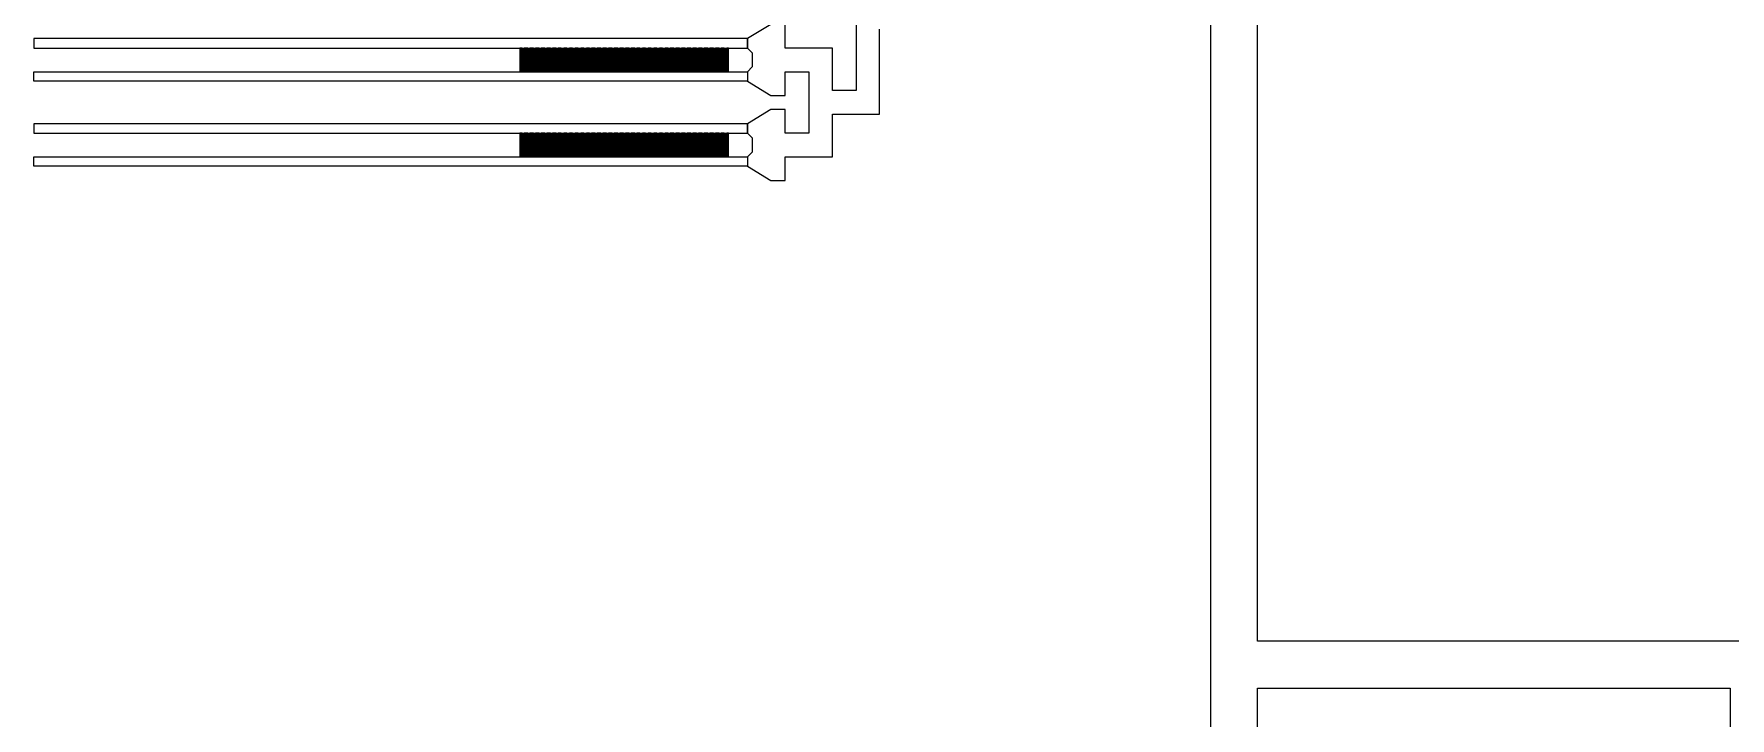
# Model space of a CAD drawing. Extents: x 1000 to 49000, y 2919 to 77300.
# Drawn here: x 31910 to 35500, y 68387 to 69835 of the extents above; entities that cross this region are included whole.
import ezdxf

# ---------------------------------------------------------------- set-up
doc = ezdxf.new("R2010")
doc.units = 13
doc.layers.add('Inner', color=4, linetype='Continuous', lineweight=0, true_color=0x00ffff)

msp = doc.modelspace()

# ---------------------------------------------------------------- linework, layer by layer
at = {"layer": 'Inner'}
for points in [[(36700, 71000), (36700, 68550), (34500, 68550), (34500, 71000), (33900, 71000), (33900, 70900), (34400, 70900), (34400, 66100), (33900, 66100), (33900, 66000), (34500, 66000), (34500, 68450), (35500, 68450), (35500, 59990)], [(33650, 70025), (33650, 69715), (33600, 69715), (33600, 69805), (33500, 69805), (33500, 69855)], [(33470, 69855), (33420, 69825), (33420, 69805), (33430, 69795), (33430, 69765), (33420, 69755), (33420, 69735), (33470, 69705), (33500, 69705), (33500, 69755), (33550, 69755), (33550, 69625), (33500, 69625), (33500, 69675), (33470, 69675), (33420, 69645), (33420, 69625), (33430, 69615), (33430, 69585), (33420, 69575), (33420, 69555), (33470, 69525), (33500, 69525), (33500, 69575), (33600, 69575), (33600, 69665), (33700, 69665), (33700, 69845)], [(33420, 69805), (33420, 69825), (31910, 69825), (31910, 69805), (33420, 69805)], [(32938.5, 69755), (32939, 69755), (32939, 69805), (32938.5, 69805), (32938.5, 69755)], [(32940, 69755), (32940.5, 69755), (32940.5, 69805), (32940, 69805), (32940, 69755)], [(32941.5, 69755), (32942, 69755), (32942, 69805), (32941.5, 69805), (32941.5, 69755)], [(32943, 69755), (32943.5, 69755), (32943.5, 69805), (32943, 69805), (32943, 69755)], [(32944.5, 69755), (32945, 69755), (32945, 69805), (32944.5, 69805), (32944.5, 69755)], [(32946, 69755), (32946.5, 69755), (32946.5, 69805), (32946, 69805), (32946, 69755)], [(32947.5, 69755), (32948, 69755), (32948, 69805), (32947.5, 69805), (32947.5, 69755)], [(32949, 69755), (32949.5, 69755), (32949.5, 69805), (32949, 69805), (32949, 69755)], [(32950.5, 69755), (32951, 69755), (32951, 69805), (32950.5, 69805), (32950.5, 69755)], [(32952, 69755), (32952.5, 69755), (32952.5, 69805), (32952, 69805), (32952, 69755)], [(32953.5, 69755), (32954, 69755), (32954, 69805), (32953.5, 69805), (32953.5, 69755)], [(32955, 69755), (32955.5, 69755), (32955.5, 69805), (32955, 69805), (32955, 69755)], [(32956.5, 69755), (32957, 69755), (32957, 69805), (32956.5, 69805), (32956.5, 69755)], [(32958, 69755), (32958.5, 69755), (32958.5, 69805), (32958, 69805), (32958, 69755)], [(32959.5, 69755), (32960, 69755), (32960, 69805), (32959.5, 69805), (32959.5, 69755)], [(32961, 69755), (32961.5, 69755), (32961.5, 69805), (32961, 69805), (32961, 69755)], [(32962.5, 69755), (32963, 69755), (32963, 69805), (32962.5, 69805), (32962.5, 69755)], [(32964, 69755), (32964.5, 69755), (32964.5, 69805), (32964, 69805), (32964, 69755)], [(32965.5, 69755), (32966, 69755), (32966, 69805), (32965.5, 69805), (32965.5, 69755)], [(32967, 69755), (32967.5, 69755), (32967.5, 69805), (32967, 69805), (32967, 69755)], [(32968.5, 69755), (32969, 69755), (32969, 69805), (32968.5, 69805), (32968.5, 69755)], [(32970, 69755), (32970.5, 69755), (32970.5, 69805), (32970, 69805), (32970, 69755)], [(32971.5, 69755), (32972, 69755), (32972, 69805), (32971.5, 69805), (32971.5, 69755)], [(32973, 69755), (32973.5, 69755), (32973.5, 69805), (32973, 69805), (32973, 69755)], [(32974.5, 69755), (32975, 69755), (32975, 69805), (32974.5, 69805), (32974.5, 69755)], [(32976, 69755), (32976.5, 69755), (32976.5, 69805), (32976, 69805), (32976, 69755)], [(32977.5, 69755), (32978, 69755), (32978, 69805), (32977.5, 69805), (32977.5, 69755)], [(32979, 69755), (32979.5, 69755), (32979.5, 69805), (32979, 69805), (32979, 69755)], [(32980.5, 69755), (32981, 69755), (32981, 69805), (32980.5, 69805), (32980.5, 69755)], [(32982, 69755), (32982.5, 69755), (32982.5, 69805), (32982, 69805), (32982, 69755)], [(32983.5, 69755), (32984, 69755), (32984, 69805), (32983.5, 69805), (32983.5, 69755)], [(32985, 69755), (32985.5, 69755), (32985.5, 69805), (32985, 69805), (32985, 69755)], [(32986.5, 69755), (32987, 69755), (32987, 69805), (32986.5, 69805), (32986.5, 69755)], [(32988, 69755), (32988.5, 69755), (32988.5, 69805), (32988, 69805), (32988, 69755)], [(32989.5, 69755), (32990, 69755), (32990, 69805), (32989.5, 69805), (32989.5, 69755)], [(32991, 69755), (32991.5, 69755), (32991.5, 69805), (32991, 69805), (32991, 69755)], [(32992.5, 69755), (32993, 69755), (32993, 69805), (32992.5, 69805), (32992.5, 69755)], [(32994, 69755), (32994.5, 69755), (32994.5, 69805), (32994, 69805), (32994, 69755)], [(32995.5, 69755), (32996, 69755), (32996, 69805), (32995.5, 69805), (32995.5, 69755)], [(32997, 69755), (32997.5, 69755), (32997.5, 69805), (32997, 69805), (32997, 69755)], [(32998.5, 69755), (32999, 69755), (32999, 69805), (32998.5, 69805), (32998.5, 69755)], [(33000, 69755), (33000.5, 69755), (33000.5, 69805), (33000, 69805), (33000, 69755)], [(33001.5, 69755), (33002, 69755), (33002, 69805), (33001.5, 69805), (33001.5, 69755)], [(33003, 69755), (33003.5, 69755), (33003.5, 69805), (33003, 69805), (33003, 69755)], [(33004.5, 69755), (33005, 69755), (33005, 69805), (33004.5, 69805), (33004.5, 69755)], [(33006, 69755), (33006.5, 69755), (33006.5, 69805), (33006, 69805), (33006, 69755)], [(33007.5, 69755), (33008, 69755), (33008, 69805), (33007.5, 69805), (33007.5, 69755)], [(33009, 69755), (33009.5, 69755), (33009.5, 69805), (33009, 69805), (33009, 69755)], [(33010.5, 69755), (33011, 69755), (33011, 69805), (33010.5, 69805), (33010.5, 69755)], [(33012, 69755), (33012.5, 69755), (33012.5, 69805), (33012, 69805), (33012, 69755)], [(33013.5, 69755), (33014, 69755), (33014, 69805), (33013.5, 69805), (33013.5, 69755)], [(33015, 69755), (33015.5, 69755), (33015.5, 69805), (33015, 69805), (33015, 69755)], [(33016.5, 69755), (33017, 69755), (33017, 69805), (33016.5, 69805), (33016.5, 69755)], [(33018, 69755), (33018.5, 69755), (33018.5, 69805), (33018, 69805), (33018, 69755)], [(33019.5, 69755), (33020, 69755), (33020, 69805), (33019.5, 69805), (33019.5, 69755)], [(33021, 69755), (33021.5, 69755), (33021.5, 69805), (33021, 69805), (33021, 69755)], [(33022.5, 69755), (33023, 69755), (33023, 69805), (33022.5, 69805), (33022.5, 69755)], [(33024, 69755), (33024.5, 69755), (33024.5, 69805), (33024, 69805), (33024, 69755)], [(33025.5, 69755), (33026, 69755), (33026, 69805), (33025.5, 69805), (33025.5, 69755)], [(33027, 69755), (33027.5, 69755), (33027.5, 69805), (33027, 69805), (33027, 69755)], [(33028.5, 69755), (33029, 69755), (33029, 69805), (33028.5, 69805), (33028.5, 69755)], [(33030, 69755), (33030.5, 69755), (33030.5, 69805), (33030, 69805), (33030, 69755)], [(33031.5, 69755), (33032, 69755), (33032, 69805), (33031.5, 69805), (33031.5, 69755)], [(33033, 69755), (33033.5, 69755), (33033.5, 69805), (33033, 69805), (33033, 69755)], [(33034.5, 69755), (33035, 69755), (33035, 69805), (33034.5, 69805), (33034.5, 69755)], [(33036, 69755), (33036.5, 69755), (33036.5, 69805), (33036, 69805), (33036, 69755)], [(33037.5, 69755), (33038, 69755), (33038, 69805), (33037.5, 69805), (33037.5, 69755)], [(33039, 69755), (33039.5, 69755), (33039.5, 69805), (33039, 69805), (33039, 69755)], [(33040.5, 69755), (33041, 69755), (33041, 69805), (33040.5, 69805), (33040.5, 69755)], [(33042, 69755), (33042.5, 69755), (33042.5, 69805), (33042, 69805), (33042, 69755)], [(33043.5, 69755), (33044, 69755), (33044, 69805), (33043.5, 69805), (33043.5, 69755)], [(33045, 69755), (33045.5, 69755), (33045.5, 69805), (33045, 69805), (33045, 69755)], [(33046.5, 69755), (33047, 69755), (33047, 69805), (33046.5, 69805), (33046.5, 69755)], [(33048, 69755), (33048.5, 69755), (33048.5, 69805), (33048, 69805), (33048, 69755)], [(33049.5, 69755), (33050, 69755), (33050, 69805), (33049.5, 69805), (33049.5, 69755)], [(33051, 69755), (33051.5, 69755), (33051.5, 69805), (33051, 69805), (33051, 69755)], [(33052.5, 69755), (33053, 69755), (33053, 69805), (33052.5, 69805), (33052.5, 69755)], [(33054, 69755), (33054.5, 69755), (33054.5, 69805), (33054, 69805), (33054, 69755)], [(33055.5, 69755), (33056, 69755), (33056, 69805), (33055.5, 69805), (33055.5, 69755)], [(33057, 69755), (33057.5, 69755), (33057.5, 69805), (33057, 69805), (33057, 69755)], [(33058.5, 69755), (33059, 69755), (33059, 69805), (33058.5, 69805), (33058.5, 69755)], [(33060, 69755), (33060.5, 69755), (33060.5, 69805), (33060, 69805), (33060, 69755)], [(33061.5, 69755), (33062, 69755), (33062, 69805), (33061.5, 69805), (33061.5, 69755)], [(33063, 69755), (33063.5, 69755), (33063.5, 69805), (33063, 69805), (33063, 69755)], [(33064.5, 69755), (33065, 69755), (33065, 69805), (33064.5, 69805), (33064.5, 69755)], [(33066, 69755), (33066.5, 69755), (33066.5, 69805), (33066, 69805), (33066, 69755)], [(33067.5, 69755), (33068, 69755), (33068, 69805), (33067.5, 69805), (33067.5, 69755)], [(33069, 69755), (33069.5, 69755), (33069.5, 69805), (33069, 69805), (33069, 69755)], [(33070.5, 69755), (33071, 69755), (33071, 69805), (33070.5, 69805), (33070.5, 69755)], [(33072, 69755), (33072.5, 69755), (33072.5, 69805), (33072, 69805), (33072, 69755)], [(33073.5, 69755), (33074, 69755), (33074, 69805), (33073.5, 69805), (33073.5, 69755)], [(33075, 69755), (33075.5, 69755), (33075.5, 69805), (33075, 69805), (33075, 69755)], [(33076.5, 69755), (33077, 69755), (33077, 69805), (33076.5, 69805), (33076.5, 69755)], [(33078, 69755), (33078.5, 69755), (33078.5, 69805), (33078, 69805), (33078, 69755)], [(33079.5, 69755), (33080, 69755), (33080, 69805), (33079.5, 69805), (33079.5, 69755)], [(33081, 69755), (33081.5, 69755), (33081.5, 69805), (33081, 69805), (33081, 69755)], [(33082.5, 69755), (33083, 69755), (33083, 69805), (33082.5, 69805), (33082.5, 69755)], [(33084, 69755), (33084.5, 69755), (33084.5, 69805), (33084, 69805), (33084, 69755)], [(33085.5, 69755), (33086, 69755), (33086, 69805), (33085.5, 69805), (33085.5, 69755)], [(33087, 69755), (33087.5, 69755), (33087.5, 69805), (33087, 69805), (33087, 69755)], [(33088.5, 69755), (33089, 69755), (33089, 69805), (33088.5, 69805), (33088.5, 69755)], [(33090, 69755), (33090.5, 69755), (33090.5, 69805), (33090, 69805), (33090, 69755)], [(33091.5, 69755), (33092, 69755), (33092, 69805), (33091.5, 69805), (33091.5, 69755)], [(33093, 69755), (33093.5, 69755), (33093.5, 69805), (33093, 69805), (33093, 69755)], [(33094.5, 69755), (33095, 69755), (33095, 69805), (33094.5, 69805), (33094.5, 69755)], [(33096, 69755), (33096.5, 69755), (33096.5, 69805), (33096, 69805), (33096, 69755)], [(33097.5, 69755), (33098, 69755), (33098, 69805), (33097.5, 69805), (33097.5, 69755)], [(33099, 69755), (33099.5, 69755), (33099.5, 69805), (33099, 69805), (33099, 69755)], [(33100.5, 69755), (33101, 69755), (33101, 69805), (33100.5, 69805), (33100.5, 69755)], [(33102, 69755), (33102.5, 69755), (33102.5, 69805), (33102, 69805), (33102, 69755)], [(33103.5, 69755), (33104, 69755), (33104, 69805), (33103.5, 69805), (33103.5, 69755)], [(33105, 69755), (33105.5, 69755), (33105.5, 69805), (33105, 69805), (33105, 69755)], [(33106.5, 69755), (33107, 69755), (33107, 69805), (33106.5, 69805), (33106.5, 69755)], [(33108, 69755), (33108.5, 69755), (33108.5, 69805), (33108, 69805), (33108, 69755)], [(33109.5, 69755), (33110, 69755), (33110, 69805), (33109.5, 69805), (33109.5, 69755)], [(33111, 69755), (33111.5, 69755), (33111.5, 69805), (33111, 69805), (33111, 69755)], [(33112.5, 69755), (33113, 69755), (33113, 69805), (33112.5, 69805), (33112.5, 69755)], [(33114, 69755), (33114.5, 69755), (33114.5, 69805), (33114, 69805), (33114, 69755)], [(33115.5, 69755), (33116, 69755), (33116, 69805), (33115.5, 69805), (33115.5, 69755)], [(33117, 69755), (33117.5, 69755), (33117.5, 69805), (33117, 69805), (33117, 69755)], [(33118.5, 69755), (33119, 69755), (33119, 69805), (33118.5, 69805), (33118.5, 69755)], [(33120, 69755), (33120.5, 69755), (33120.5, 69805), (33120, 69805), (33120, 69755)], [(33121.5, 69755), (33122, 69755), (33122, 69805), (33121.5, 69805), (33121.5, 69755)], [(33123, 69755), (33123.5, 69755), (33123.5, 69805), (33123, 69805), (33123, 69755)], [(33124.5, 69755), (33125, 69755), (33125, 69805), (33124.5, 69805), (33124.5, 69755)], [(33126, 69755), (33126.5, 69755), (33126.5, 69805), (33126, 69805), (33126, 69755)], [(33127.5, 69755), (33128, 69755), (33128, 69805), (33127.5, 69805), (33127.5, 69755)], [(33129, 69755), (33129.5, 69755), (33129.5, 69805), (33129, 69805), (33129, 69755)], [(33130.5, 69755), (33131, 69755), (33131, 69805), (33130.5, 69805), (33130.5, 69755)], [(33132, 69755), (33132.5, 69755), (33132.5, 69805), (33132, 69805), (33132, 69755)], [(33133.5, 69755), (33134, 69755), (33134, 69805), (33133.5, 69805), (33133.5, 69755)], [(33135, 69755), (33135.5, 69755), (33135.5, 69805), (33135, 69805), (33135, 69755)], [(33136.5, 69755), (33137, 69755), (33137, 69805), (33136.5, 69805), (33136.5, 69755)], [(33138, 69755), (33138.5, 69755), (33138.5, 69805), (33138, 69805), (33138, 69755)], [(33139.5, 69755), (33140, 69755), (33140, 69805), (33139.5, 69805), (33139.5, 69755)], [(33141, 69755), (33141.5, 69755), (33141.5, 69805), (33141, 69805), (33141, 69755)], [(33142.5, 69755), (33143, 69755), (33143, 69805), (33142.5, 69805), (33142.5, 69755)], [(33144, 69755), (33144.5, 69755), (33144.5, 69805), (33144, 69805), (33144, 69755)], [(33145.5, 69755), (33146, 69755), (33146, 69805), (33145.5, 69805), (33145.5, 69755)], [(33147, 69755), (33147.5, 69755), (33147.5, 69805), (33147, 69805), (33147, 69755)], [(33148.5, 69755), (33149, 69755), (33149, 69805), (33148.5, 69805), (33148.5, 69755)], [(33150, 69755), (33150.5, 69755), (33150.5, 69805), (33150, 69805), (33150, 69755)], [(33151.5, 69755), (33152, 69755), (33152, 69805), (33151.5, 69805), (33151.5, 69755)], [(33153, 69755), (33153.5, 69755), (33153.5, 69805), (33153, 69805), (33153, 69755)], [(33154.5, 69755), (33155, 69755), (33155, 69805), (33154.5, 69805), (33154.5, 69755)], [(33156, 69755), (33156.5, 69755), (33156.5, 69805), (33156, 69805), (33156, 69755)], [(33157.5, 69755), (33158, 69755), (33158, 69805), (33157.5, 69805), (33157.5, 69755)], [(33159, 69755), (33159.5, 69755), (33159.5, 69805), (33159, 69805), (33159, 69755)], [(33160.5, 69755), (33161, 69755), (33161, 69805), (33160.5, 69805), (33160.5, 69755)], [(33162, 69755), (33162.5, 69755), (33162.5, 69805), (33162, 69805), (33162, 69755)], [(33163.5, 69755), (33164, 69755), (33164, 69805), (33163.5, 69805), (33163.5, 69755)], [(33165, 69755), (33165.5, 69755), (33165.5, 69805), (33165, 69805), (33165, 69755)], [(33166.5, 69755), (33167, 69755), (33167, 69805), (33166.5, 69805), (33166.5, 69755)], [(33168, 69755), (33168.5, 69755), (33168.5, 69805), (33168, 69805), (33168, 69755)], [(33169.5, 69755), (33170, 69755), (33170, 69805), (33169.5, 69805), (33169.5, 69755)], [(33171, 69755), (33171.5, 69755), (33171.5, 69805), (33171, 69805), (33171, 69755)], [(33172.5, 69755), (33173, 69755), (33173, 69805), (33172.5, 69805), (33172.5, 69755)], [(33174, 69755), (33174.5, 69755), (33174.5, 69805), (33174, 69805), (33174, 69755)], [(33175.5, 69755), (33176, 69755), (33176, 69805), (33175.5, 69805), (33175.5, 69755)], [(33177, 69755), (33177.5, 69755), (33177.5, 69805), (33177, 69805), (33177, 69755)], [(33178.5, 69755), (33179, 69755), (33179, 69805), (33178.5, 69805), (33178.5, 69755)], [(33180, 69755), (33180.5, 69755), (33180.5, 69805), (33180, 69805), (33180, 69755)], [(33181.5, 69755), (33182, 69755), (33182, 69805), (33181.5, 69805), (33181.5, 69755)], [(33183, 69755), (33183.5, 69755), (33183.5, 69805), (33183, 69805), (33183, 69755)], [(33184.5, 69755), (33185, 69755), (33185, 69805), (33184.5, 69805), (33184.5, 69755)], [(33186, 69755), (33186.5, 69755), (33186.5, 69805), (33186, 69805), (33186, 69755)], [(33187.5, 69755), (33188, 69755), (33188, 69805), (33187.5, 69805), (33187.5, 69755)], [(33189, 69755), (33189.5, 69755), (33189.5, 69805), (33189, 69805), (33189, 69755)], [(33190.5, 69755), (33191, 69755), (33191, 69805), (33190.5, 69805), (33190.5, 69755)], [(33192, 69755), (33192.5, 69755), (33192.5, 69805), (33192, 69805), (33192, 69755)], [(33193.5, 69755), (33194, 69755), (33194, 69805), (33193.5, 69805), (33193.5, 69755)], [(33195, 69755), (33195.5, 69755), (33195.5, 69805), (33195, 69805), (33195, 69755)], [(33196.5, 69755), (33197, 69755), (33197, 69805), (33196.5, 69805), (33196.5, 69755)], [(33198, 69755), (33198.5, 69755), (33198.5, 69805), (33198, 69805), (33198, 69755)], [(33199.5, 69755), (33200, 69755), (33200, 69805), (33199.5, 69805), (33199.5, 69755)], [(33201, 69755), (33201.5, 69755), (33201.5, 69805), (33201, 69805), (33201, 69755)], [(33202.5, 69755), (33203, 69755), (33203, 69805), (33202.5, 69805), (33202.5, 69755)], [(33204, 69755), (33204.5, 69755), (33204.5, 69805), (33204, 69805), (33204, 69755)], [(33205.5, 69755), (33206, 69755), (33206, 69805), (33205.5, 69805), (33205.5, 69755)], [(33207, 69755), (33207.5, 69755), (33207.5, 69805), (33207, 69805), (33207, 69755)], [(33208.5, 69755), (33209, 69755), (33209, 69805), (33208.5, 69805), (33208.5, 69755)], [(33210, 69755), (33210.5, 69755), (33210.5, 69805), (33210, 69805), (33210, 69755)], [(33211.5, 69755), (33212, 69755), (33212, 69805), (33211.5, 69805), (33211.5, 69755)], [(33213, 69755), (33213.5, 69755), (33213.5, 69805), (33213, 69805), (33213, 69755)], [(33214.5, 69755), (33215, 69755), (33215, 69805), (33214.5, 69805), (33214.5, 69755)], [(33216, 69755), (33216.5, 69755), (33216.5, 69805), (33216, 69805), (33216, 69755)], [(33217.5, 69755), (33218, 69755), (33218, 69805), (33217.5, 69805), (33217.5, 69755)], [(33219, 69755), (33219.5, 69755), (33219.5, 69805), (33219, 69805), (33219, 69755)], [(33220.5, 69755), (33221, 69755), (33221, 69805), (33220.5, 69805), (33220.5, 69755)], [(33222, 69755), (33222.5, 69755), (33222.5, 69805), (33222, 69805), (33222, 69755)], [(33223.5, 69755), (33224, 69755), (33224, 69805), (33223.5, 69805), (33223.5, 69755)], [(33225, 69755), (33225.5, 69755), (33225.5, 69805), (33225, 69805), (33225, 69755)], [(33226.5, 69755), (33227, 69755), (33227, 69805), (33226.5, 69805), (33226.5, 69755)], [(33228, 69755), (33228.5, 69755), (33228.5, 69805), (33228, 69805), (33228, 69755)], [(33229.5, 69755), (33230, 69755), (33230, 69805), (33229.5, 69805), (33229.5, 69755)], [(33231, 69755), (33231.5, 69755), (33231.5, 69805), (33231, 69805), (33231, 69755)], [(33232.5, 69755), (33233, 69755), (33233, 69805), (33232.5, 69805), (33232.5, 69755)], [(33234, 69755), (33234.5, 69755), (33234.5, 69805), (33234, 69805), (33234, 69755)], [(33235.5, 69755), (33236, 69755), (33236, 69805), (33235.5, 69805), (33235.5, 69755)], [(33237, 69755), (33237.5, 69755), (33237.5, 69805), (33237, 69805), (33237, 69755)], [(33238.5, 69755), (33239, 69755), (33239, 69805), (33238.5, 69805), (33238.5, 69755)], [(33240, 69755), (33240.5, 69755), (33240.5, 69805), (33240, 69805), (33240, 69755)], [(33241.5, 69755), (33242, 69755), (33242, 69805), (33241.5, 69805), (33241.5, 69755)], [(33243, 69755), (33243.5, 69755), (33243.5, 69805), (33243, 69805), (33243, 69755)], [(33244.5, 69755), (33245, 69755), (33245, 69805), (33244.5, 69805), (33244.5, 69755)], [(33246, 69755), (33246.5, 69755), (33246.5, 69805), (33246, 69805), (33246, 69755)], [(33247.5, 69755), (33248, 69755), (33248, 69805), (33247.5, 69805), (33247.5, 69755)], [(33249, 69755), (33249.5, 69755), (33249.5, 69805), (33249, 69805), (33249, 69755)], [(33250.5, 69755), (33251, 69755), (33251, 69805), (33250.5, 69805), (33250.5, 69755)], [(33252, 69755), (33252.5, 69755), (33252.5, 69805), (33252, 69805), (33252, 69755)], [(33253.5, 69755), (33254, 69755), (33254, 69805), (33253.5, 69805), (33253.5, 69755)], [(33255, 69755), (33255.5, 69755), (33255.5, 69805), (33255, 69805), (33255, 69755)], [(33256.5, 69755), (33257, 69755), (33257, 69805), (33256.5, 69805), (33256.5, 69755)], [(33258, 69755), (33258.5, 69755), (33258.5, 69805), (33258, 69805), (33258, 69755)], [(33259.5, 69755), (33260, 69755), (33260, 69805), (33259.5, 69805), (33259.5, 69755)], [(33261, 69755), (33261.5, 69755), (33261.5, 69805), (33261, 69805), (33261, 69755)], [(33262.5, 69755), (33263, 69755), (33263, 69805), (33262.5, 69805), (33262.5, 69755)], [(33264, 69755), (33264.5, 69755), (33264.5, 69805), (33264, 69805), (33264, 69755)], [(33265.5, 69755), (33266, 69755), (33266, 69805), (33265.5, 69805), (33265.5, 69755)], [(33267, 69755), (33267.5, 69755), (33267.5, 69805), (33267, 69805), (33267, 69755)], [(33268.5, 69755), (33269, 69755), (33269, 69805), (33268.5, 69805), (33268.5, 69755)], [(33270, 69755), (33270.5, 69755), (33270.5, 69805), (33270, 69805), (33270, 69755)], [(33271.5, 69755), (33272, 69755), (33272, 69805), (33271.5, 69805), (33271.5, 69755)], [(33273, 69755), (33273.5, 69755), (33273.5, 69805), (33273, 69805), (33273, 69755)], [(33274.5, 69755), (33275, 69755), (33275, 69805), (33274.5, 69805), (33274.5, 69755)], [(33276, 69755), (33276.5, 69755), (33276.5, 69805), (33276, 69805), (33276, 69755)], [(33277.5, 69755), (33278, 69755), (33278, 69805), (33277.5, 69805), (33277.5, 69755)], [(33279, 69755), (33279.5, 69755), (33279.5, 69805), (33279, 69805), (33279, 69755)], [(33280.5, 69755), (33281, 69755), (33281, 69805), (33280.5, 69805), (33280.5, 69755)], [(33282, 69755), (33282.5, 69755), (33282.5, 69805), (33282, 69805), (33282, 69755)], [(33283.5, 69755), (33284, 69755), (33284, 69805), (33283.5, 69805), (33283.5, 69755)], [(33285, 69755), (33285.5, 69755), (33285.5, 69805), (33285, 69805), (33285, 69755)], [(33286.5, 69755), (33287, 69755), (33287, 69805), (33286.5, 69805), (33286.5, 69755)], [(33288, 69755), (33288.5, 69755), (33288.5, 69805), (33288, 69805), (33288, 69755)], [(33289.5, 69755), (33290, 69755), (33290, 69805), (33289.5, 69805), (33289.5, 69755)], [(33291, 69755), (33291.5, 69755), (33291.5, 69805), (33291, 69805), (33291, 69755)], [(33292.5, 69755), (33293, 69755), (33293, 69805), (33292.5, 69805), (33292.5, 69755)], [(33294, 69755), (33294.5, 69755), (33294.5, 69805), (33294, 69805), (33294, 69755)], [(33295.5, 69755), (33296, 69755), (33296, 69805), (33295.5, 69805), (33295.5, 69755)], [(33297, 69755), (33297.5, 69755), (33297.5, 69805), (33297, 69805), (33297, 69755)], [(33298.5, 69755), (33299, 69755), (33299, 69805), (33298.5, 69805), (33298.5, 69755)], [(33300, 69755), (33300.5, 69755), (33300.5, 69805), (33300, 69805), (33300, 69755)], [(33301.5, 69755), (33302, 69755), (33302, 69805), (33301.5, 69805), (33301.5, 69755)], [(33303, 69755), (33303.5, 69755), (33303.5, 69805), (33303, 69805), (33303, 69755)], [(33304.5, 69755), (33305, 69755), (33305, 69805), (33304.5, 69805), (33304.5, 69755)], [(33306, 69755), (33306.5, 69755), (33306.5, 69805), (33306, 69805), (33306, 69755)], [(33307.5, 69755), (33308, 69755), (33308, 69805), (33307.5, 69805), (33307.5, 69755)], [(33309, 69755), (33309.5, 69755), (33309.5, 69805), (33309, 69805), (33309, 69755)], [(33310.5, 69755), (33311, 69755), (33311, 69805), (33310.5, 69805), (33310.5, 69755)], [(33312, 69755), (33312.5, 69755), (33312.5, 69805), (33312, 69805), (33312, 69755)], [(33313.5, 69755), (33314, 69755), (33314, 69805), (33313.5, 69805), (33313.5, 69755)], [(33315, 69755), (33315.5, 69755), (33315.5, 69805), (33315, 69805), (33315, 69755)], [(33316.5, 69755), (33317, 69755), (33317, 69805), (33316.5, 69805), (33316.5, 69755)], [(33318, 69755), (33318.5, 69755), (33318.5, 69805), (33318, 69805), (33318, 69755)], [(33319.5, 69755), (33320, 69755), (33320, 69805), (33319.5, 69805), (33319.5, 69755)], [(33321, 69755), (33321.5, 69755), (33321.5, 69805), (33321, 69805), (33321, 69755)], [(33322.5, 69755), (33323, 69755), (33323, 69805), (33322.5, 69805), (33322.5, 69755)], [(33324, 69755), (33324.5, 69755), (33324.5, 69805), (33324, 69805), (33324, 69755)], [(33325.5, 69755), (33326, 69755), (33326, 69805), (33325.5, 69805), (33325.5, 69755)], [(33327, 69755), (33327.5, 69755), (33327.5, 69805), (33327, 69805), (33327, 69755)], [(33328.5, 69755), (33329, 69755), (33329, 69805), (33328.5, 69805), (33328.5, 69755)], [(33330, 69755), (33330.5, 69755), (33330.5, 69805), (33330, 69805), (33330, 69755)], [(33331.5, 69755), (33332, 69755), (33332, 69805), (33331.5, 69805), (33331.5, 69755)], [(33333, 69755), (33333.5, 69755), (33333.5, 69805), (33333, 69805), (33333, 69755)], [(33334.5, 69755), (33335, 69755), (33335, 69805), (33334.5, 69805), (33334.5, 69755)], [(33336, 69755), (33336.5, 69755), (33336.5, 69805), (33336, 69805), (33336, 69755)], [(33337.5, 69755), (33338, 69755), (33338, 69805), (33337.5, 69805), (33337.5, 69755)], [(33339, 69755), (33339.5, 69755), (33339.5, 69805), (33339, 69805), (33339, 69755)], [(33340.5, 69755), (33341, 69755), (33341, 69805), (33340.5, 69805), (33340.5, 69755)], [(33342, 69755), (33342.5, 69755), (33342.5, 69805), (33342, 69805), (33342, 69755)], [(33343.5, 69755), (33344, 69755), (33344, 69805), (33343.5, 69805), (33343.5, 69755)], [(33345, 69755), (33345.5, 69755), (33345.5, 69805), (33345, 69805), (33345, 69755)], [(33346.5, 69755), (33347, 69755), (33347, 69805), (33346.5, 69805), (33346.5, 69755)], [(33348, 69755), (33348.5, 69755), (33348.5, 69805), (33348, 69805), (33348, 69755)], [(33349.5, 69755), (33350, 69755), (33350, 69805), (33349.5, 69805), (33349.5, 69755)], [(33351, 69755), (33351.5, 69755), (33351.5, 69805), (33351, 69805), (33351, 69755)], [(33352.5, 69755), (33353, 69755), (33353, 69805), (33352.5, 69805), (33352.5, 69755)], [(33354, 69755), (33354.5, 69755), (33354.5, 69805), (33354, 69805), (33354, 69755)], [(33355.5, 69755), (33356, 69755), (33356, 69805), (33355.5, 69805), (33355.5, 69755)], [(33357, 69755), (33357.5, 69755), (33357.5, 69805), (33357, 69805), (33357, 69755)], [(33358.5, 69755), (33359, 69755), (33359, 69805), (33358.5, 69805), (33358.5, 69755)], [(33360, 69755), (33360.5, 69755), (33360.5, 69805), (33360, 69805), (33360, 69755)], [(33361.5, 69755), (33362, 69755), (33362, 69805), (33361.5, 69805), (33361.5, 69755)], [(33363, 69755), (33363.5, 69755), (33363.5, 69805), (33363, 69805), (33363, 69755)], [(33364.5, 69755), (33365, 69755), (33365, 69805), (33364.5, 69805), (33364.5, 69755)], [(33366, 69755), (33366.5, 69755), (33366.5, 69805), (33366, 69805), (33366, 69755)], [(33367.5, 69755), (33368, 69755), (33368, 69805), (33367.5, 69805), (33367.5, 69755)], [(33369, 69755), (33369.5, 69755), (33369.5, 69805), (33369, 69805), (33369, 69755)], [(33370.5, 69755), (33371, 69755), (33371, 69805), (33370.5, 69805), (33370.5, 69755)], [(33372, 69755), (33372.5, 69755), (33372.5, 69805), (33372, 69805), (33372, 69755)], [(33373.5, 69755), (33374, 69755), (33374, 69805), (33373.5, 69805), (33373.5, 69755)], [(33375, 69755), (33375.5, 69755), (33375.5, 69805), (33375, 69805), (33375, 69755)], [(33376.5, 69755), (33377, 69755), (33377, 69805), (33376.5, 69805), (33376.5, 69755)], [(33378, 69755), (33378.5, 69755), (33378.5, 69805), (33378, 69805), (33378, 69755)], [(33379.5, 69755), (33380, 69755), (33380, 69805), (33379.5, 69805), (33379.5, 69755)], [(33420, 69755), (33420, 69735), (31910, 69735), (31910, 69755), (33420, 69755)], [(33420, 69625), (33420, 69645), (31910, 69645), (31910, 69625), (33420, 69625)], [(32938.5, 69575), (32939, 69575), (32939, 69625), (32938.5, 69625), (32938.5, 69575)], [(32940, 69575), (32940.5, 69575), (32940.5, 69625), (32940, 69625), (32940, 69575)], [(32941.5, 69575), (32942, 69575), (32942, 69625), (32941.5, 69625), (32941.5, 69575)], [(32943, 69575), (32943.5, 69575), (32943.5, 69625), (32943, 69625), (32943, 69575)], [(32944.5, 69575), (32945, 69575), (32945, 69625), (32944.5, 69625), (32944.5, 69575)], [(32946, 69575), (32946.5, 69575), (32946.5, 69625), (32946, 69625), (32946, 69575)], [(32947.5, 69575), (32948, 69575), (32948, 69625), (32947.5, 69625), (32947.5, 69575)], [(32949, 69575), (32949.5, 69575), (32949.5, 69625), (32949, 69625), (32949, 69575)], [(32950.5, 69575), (32951, 69575), (32951, 69625), (32950.5, 69625), (32950.5, 69575)], [(32952, 69575), (32952.5, 69575), (32952.5, 69625), (32952, 69625), (32952, 69575)], [(32953.5, 69575), (32954, 69575), (32954, 69625), (32953.5, 69625), (32953.5, 69575)], [(32955, 69575), (32955.5, 69575), (32955.5, 69625), (32955, 69625), (32955, 69575)], [(32956.5, 69575), (32957, 69575), (32957, 69625), (32956.5, 69625), (32956.5, 69575)], [(32958, 69575), (32958.5, 69575), (32958.5, 69625), (32958, 69625), (32958, 69575)], [(32959.5, 69575), (32960, 69575), (32960, 69625), (32959.5, 69625), (32959.5, 69575)], [(32961, 69575), (32961.5, 69575), (32961.5, 69625), (32961, 69625), (32961, 69575)], [(32962.5, 69575), (32963, 69575), (32963, 69625), (32962.5, 69625), (32962.5, 69575)], [(32964, 69575), (32964.5, 69575), (32964.5, 69625), (32964, 69625), (32964, 69575)], [(32965.5, 69575), (32966, 69575), (32966, 69625), (32965.5, 69625), (32965.5, 69575)], [(32967, 69575), (32967.5, 69575), (32967.5, 69625), (32967, 69625), (32967, 69575)], [(32968.5, 69575), (32969, 69575), (32969, 69625), (32968.5, 69625), (32968.5, 69575)], [(32970, 69575), (32970.5, 69575), (32970.5, 69625), (32970, 69625), (32970, 69575)], [(32971.5, 69575), (32972, 69575), (32972, 69625), (32971.5, 69625), (32971.5, 69575)], [(32973, 69575), (32973.5, 69575), (32973.5, 69625), (32973, 69625), (32973, 69575)], [(32974.5, 69575), (32975, 69575), (32975, 69625), (32974.5, 69625), (32974.5, 69575)], [(32976, 69575), (32976.5, 69575), (32976.5, 69625), (32976, 69625), (32976, 69575)], [(32977.5, 69575), (32978, 69575), (32978, 69625), (32977.5, 69625), (32977.5, 69575)], [(32979, 69575), (32979.5, 69575), (32979.5, 69625), (32979, 69625), (32979, 69575)], [(32980.5, 69575), (32981, 69575), (32981, 69625), (32980.5, 69625), (32980.5, 69575)], [(32982, 69575), (32982.5, 69575), (32982.5, 69625), (32982, 69625), (32982, 69575)], [(32983.5, 69575), (32984, 69575), (32984, 69625), (32983.5, 69625), (32983.5, 69575)], [(32985, 69575), (32985.5, 69575), (32985.5, 69625), (32985, 69625), (32985, 69575)], [(32986.5, 69575), (32987, 69575), (32987, 69625), (32986.5, 69625), (32986.5, 69575)], [(32988, 69575), (32988.5, 69575), (32988.5, 69625), (32988, 69625), (32988, 69575)], [(32989.5, 69575), (32990, 69575), (32990, 69625), (32989.5, 69625), (32989.5, 69575)], [(32991, 69575), (32991.5, 69575), (32991.5, 69625), (32991, 69625), (32991, 69575)], [(32992.5, 69575), (32993, 69575), (32993, 69625), (32992.5, 69625), (32992.5, 69575)], [(32994, 69575), (32994.5, 69575), (32994.5, 69625), (32994, 69625), (32994, 69575)], [(32995.5, 69575), (32996, 69575), (32996, 69625), (32995.5, 69625), (32995.5, 69575)], [(32997, 69575), (32997.5, 69575), (32997.5, 69625), (32997, 69625), (32997, 69575)], [(32998.5, 69575), (32999, 69575), (32999, 69625), (32998.5, 69625), (32998.5, 69575)], [(33000, 69575), (33000.5, 69575), (33000.5, 69625), (33000, 69625), (33000, 69575)], [(33001.5, 69575), (33002, 69575), (33002, 69625), (33001.5, 69625), (33001.5, 69575)], [(33003, 69575), (33003.5, 69575), (33003.5, 69625), (33003, 69625), (33003, 69575)], [(33004.5, 69575), (33005, 69575), (33005, 69625), (33004.5, 69625), (33004.5, 69575)], [(33006, 69575), (33006.5, 69575), (33006.5, 69625), (33006, 69625), (33006, 69575)], [(33007.5, 69575), (33008, 69575), (33008, 69625), (33007.5, 69625), (33007.5, 69575)], [(33009, 69575), (33009.5, 69575), (33009.5, 69625), (33009, 69625), (33009, 69575)], [(33010.5, 69575), (33011, 69575), (33011, 69625), (33010.5, 69625), (33010.5, 69575)], [(33012, 69575), (33012.5, 69575), (33012.5, 69625), (33012, 69625), (33012, 69575)], [(33013.5, 69575), (33014, 69575), (33014, 69625), (33013.5, 69625), (33013.5, 69575)], [(33015, 69575), (33015.5, 69575), (33015.5, 69625), (33015, 69625), (33015, 69575)], [(33016.5, 69575), (33017, 69575), (33017, 69625), (33016.5, 69625), (33016.5, 69575)], [(33018, 69575), (33018.5, 69575), (33018.5, 69625), (33018, 69625), (33018, 69575)], [(33019.5, 69575), (33020, 69575), (33020, 69625), (33019.5, 69625), (33019.5, 69575)], [(33021, 69575), (33021.5, 69575), (33021.5, 69625), (33021, 69625), (33021, 69575)], [(33022.5, 69575), (33023, 69575), (33023, 69625), (33022.5, 69625), (33022.5, 69575)], [(33024, 69575), (33024.5, 69575), (33024.5, 69625), (33024, 69625), (33024, 69575)], [(33025.5, 69575), (33026, 69575), (33026, 69625), (33025.5, 69625), (33025.5, 69575)], [(33027, 69575), (33027.5, 69575), (33027.5, 69625), (33027, 69625), (33027, 69575)], [(33028.5, 69575), (33029, 69575), (33029, 69625), (33028.5, 69625), (33028.5, 69575)], [(33030, 69575), (33030.5, 69575), (33030.5, 69625), (33030, 69625), (33030, 69575)], [(33031.5, 69575), (33032, 69575), (33032, 69625), (33031.5, 69625), (33031.5, 69575)], [(33033, 69575), (33033.5, 69575), (33033.5, 69625), (33033, 69625), (33033, 69575)], [(33034.5, 69575), (33035, 69575), (33035, 69625), (33034.5, 69625), (33034.5, 69575)], [(33036, 69575), (33036.5, 69575), (33036.5, 69625), (33036, 69625), (33036, 69575)], [(33037.5, 69575), (33038, 69575), (33038, 69625), (33037.5, 69625), (33037.5, 69575)], [(33039, 69575), (33039.5, 69575), (33039.5, 69625), (33039, 69625), (33039, 69575)], [(33040.5, 69575), (33041, 69575), (33041, 69625), (33040.5, 69625), (33040.5, 69575)], [(33042, 69575), (33042.5, 69575), (33042.5, 69625), (33042, 69625), (33042, 69575)], [(33043.5, 69575), (33044, 69575), (33044, 69625), (33043.5, 69625), (33043.5, 69575)], [(33045, 69575), (33045.5, 69575), (33045.5, 69625), (33045, 69625), (33045, 69575)], [(33046.5, 69575), (33047, 69575), (33047, 69625), (33046.5, 69625), (33046.5, 69575)], [(33048, 69575), (33048.5, 69575), (33048.5, 69625), (33048, 69625), (33048, 69575)], [(33049.5, 69575), (33050, 69575), (33050, 69625), (33049.5, 69625), (33049.5, 69575)], [(33051, 69575), (33051.5, 69575), (33051.5, 69625), (33051, 69625), (33051, 69575)], [(33052.5, 69575), (33053, 69575), (33053, 69625), (33052.5, 69625), (33052.5, 69575)], [(33054, 69575), (33054.5, 69575), (33054.5, 69625), (33054, 69625), (33054, 69575)], [(33055.5, 69575), (33056, 69575), (33056, 69625), (33055.5, 69625), (33055.5, 69575)], [(33057, 69575), (33057.5, 69575), (33057.5, 69625), (33057, 69625), (33057, 69575)], [(33058.5, 69575), (33059, 69575), (33059, 69625), (33058.5, 69625), (33058.5, 69575)], [(33060, 69575), (33060.5, 69575), (33060.5, 69625), (33060, 69625), (33060, 69575)], [(33061.5, 69575), (33062, 69575), (33062, 69625), (33061.5, 69625), (33061.5, 69575)], [(33063, 69575), (33063.5, 69575), (33063.5, 69625), (33063, 69625), (33063, 69575)], [(33064.5, 69575), (33065, 69575), (33065, 69625), (33064.5, 69625), (33064.5, 69575)], [(33066, 69575), (33066.5, 69575), (33066.5, 69625), (33066, 69625), (33066, 69575)], [(33067.5, 69575), (33068, 69575), (33068, 69625), (33067.5, 69625), (33067.5, 69575)], [(33069, 69575), (33069.5, 69575), (33069.5, 69625), (33069, 69625), (33069, 69575)], [(33070.5, 69575), (33071, 69575), (33071, 69625), (33070.5, 69625), (33070.5, 69575)], [(33072, 69575), (33072.5, 69575), (33072.5, 69625), (33072, 69625), (33072, 69575)], [(33073.5, 69575), (33074, 69575), (33074, 69625), (33073.5, 69625), (33073.5, 69575)], [(33075, 69575), (33075.5, 69575), (33075.5, 69625), (33075, 69625), (33075, 69575)], [(33076.5, 69575), (33077, 69575), (33077, 69625), (33076.5, 69625), (33076.5, 69575)], [(33078, 69575), (33078.5, 69575), (33078.5, 69625), (33078, 69625), (33078, 69575)], [(33079.5, 69575), (33080, 69575), (33080, 69625), (33079.5, 69625), (33079.5, 69575)], [(33081, 69575), (33081.5, 69575), (33081.5, 69625), (33081, 69625), (33081, 69575)], [(33082.5, 69575), (33083, 69575), (33083, 69625), (33082.5, 69625), (33082.5, 69575)], [(33084, 69575), (33084.5, 69575), (33084.5, 69625), (33084, 69625), (33084, 69575)], [(33085.5, 69575), (33086, 69575), (33086, 69625), (33085.5, 69625), (33085.5, 69575)], [(33087, 69575), (33087.5, 69575), (33087.5, 69625), (33087, 69625), (33087, 69575)], [(33088.5, 69575), (33089, 69575), (33089, 69625), (33088.5, 69625), (33088.5, 69575)], [(33090, 69575), (33090.5, 69575), (33090.5, 69625), (33090, 69625), (33090, 69575)], [(33091.5, 69575), (33092, 69575), (33092, 69625), (33091.5, 69625), (33091.5, 69575)], [(33093, 69575), (33093.5, 69575), (33093.5, 69625), (33093, 69625), (33093, 69575)], [(33094.5, 69575), (33095, 69575), (33095, 69625), (33094.5, 69625), (33094.5, 69575)], [(33096, 69575), (33096.5, 69575), (33096.5, 69625), (33096, 69625), (33096, 69575)], [(33097.5, 69575), (33098, 69575), (33098, 69625), (33097.5, 69625), (33097.5, 69575)], [(33099, 69575), (33099.5, 69575), (33099.5, 69625), (33099, 69625), (33099, 69575)], [(33100.5, 69575), (33101, 69575), (33101, 69625), (33100.5, 69625), (33100.5, 69575)], [(33102, 69575), (33102.5, 69575), (33102.5, 69625), (33102, 69625), (33102, 69575)], [(33103.5, 69575), (33104, 69575), (33104, 69625), (33103.5, 69625), (33103.5, 69575)], [(33105, 69575), (33105.5, 69575), (33105.5, 69625), (33105, 69625), (33105, 69575)], [(33106.5, 69575), (33107, 69575), (33107, 69625), (33106.5, 69625), (33106.5, 69575)], [(33108, 69575), (33108.5, 69575), (33108.5, 69625), (33108, 69625), (33108, 69575)], [(33109.5, 69575), (33110, 69575), (33110, 69625), (33109.5, 69625), (33109.5, 69575)], [(33111, 69575), (33111.5, 69575), (33111.5, 69625), (33111, 69625), (33111, 69575)], [(33112.5, 69575), (33113, 69575), (33113, 69625), (33112.5, 69625), (33112.5, 69575)], [(33114, 69575), (33114.5, 69575), (33114.5, 69625), (33114, 69625), (33114, 69575)], [(33115.5, 69575), (33116, 69575), (33116, 69625), (33115.5, 69625), (33115.5, 69575)], [(33117, 69575), (33117.5, 69575), (33117.5, 69625), (33117, 69625), (33117, 69575)], [(33118.5, 69575), (33119, 69575), (33119, 69625), (33118.5, 69625), (33118.5, 69575)], [(33120, 69575), (33120.5, 69575), (33120.5, 69625), (33120, 69625), (33120, 69575)], [(33121.5, 69575), (33122, 69575), (33122, 69625), (33121.5, 69625), (33121.5, 69575)], [(33123, 69575), (33123.5, 69575), (33123.5, 69625), (33123, 69625), (33123, 69575)], [(33124.5, 69575), (33125, 69575), (33125, 69625), (33124.5, 69625), (33124.5, 69575)], [(33126, 69575), (33126.5, 69575), (33126.5, 69625), (33126, 69625), (33126, 69575)], [(33127.5, 69575), (33128, 69575), (33128, 69625), (33127.5, 69625), (33127.5, 69575)], [(33129, 69575), (33129.5, 69575), (33129.5, 69625), (33129, 69625), (33129, 69575)], [(33130.5, 69575), (33131, 69575), (33131, 69625), (33130.5, 69625), (33130.5, 69575)], [(33132, 69575), (33132.5, 69575), (33132.5, 69625), (33132, 69625), (33132, 69575)], [(33133.5, 69575), (33134, 69575), (33134, 69625), (33133.5, 69625), (33133.5, 69575)], [(33135, 69575), (33135.5, 69575), (33135.5, 69625), (33135, 69625), (33135, 69575)], [(33136.5, 69575), (33137, 69575), (33137, 69625), (33136.5, 69625), (33136.5, 69575)], [(33138, 69575), (33138.5, 69575), (33138.5, 69625), (33138, 69625), (33138, 69575)], [(33139.5, 69575), (33140, 69575), (33140, 69625), (33139.5, 69625), (33139.5, 69575)], [(33141, 69575), (33141.5, 69575), (33141.5, 69625), (33141, 69625), (33141, 69575)], [(33142.5, 69575), (33143, 69575), (33143, 69625), (33142.5, 69625), (33142.5, 69575)], [(33144, 69575), (33144.5, 69575), (33144.5, 69625), (33144, 69625), (33144, 69575)], [(33145.5, 69575), (33146, 69575), (33146, 69625), (33145.5, 69625), (33145.5, 69575)], [(33147, 69575), (33147.5, 69575), (33147.5, 69625), (33147, 69625), (33147, 69575)], [(33148.5, 69575), (33149, 69575), (33149, 69625), (33148.5, 69625), (33148.5, 69575)], [(33150, 69575), (33150.5, 69575), (33150.5, 69625), (33150, 69625), (33150, 69575)], [(33151.5, 69575), (33152, 69575), (33152, 69625), (33151.5, 69625), (33151.5, 69575)], [(33153, 69575), (33153.5, 69575), (33153.5, 69625), (33153, 69625), (33153, 69575)], [(33154.5, 69575), (33155, 69575), (33155, 69625), (33154.5, 69625), (33154.5, 69575)], [(33156, 69575), (33156.5, 69575), (33156.5, 69625), (33156, 69625), (33156, 69575)], [(33157.5, 69575), (33158, 69575), (33158, 69625), (33157.5, 69625), (33157.5, 69575)], [(33159, 69575), (33159.5, 69575), (33159.5, 69625), (33159, 69625), (33159, 69575)], [(33160.5, 69575), (33161, 69575), (33161, 69625), (33160.5, 69625), (33160.5, 69575)], [(33162, 69575), (33162.5, 69575), (33162.5, 69625), (33162, 69625), (33162, 69575)], [(33163.5, 69575), (33164, 69575), (33164, 69625), (33163.5, 69625), (33163.5, 69575)], [(33165, 69575), (33165.5, 69575), (33165.5, 69625), (33165, 69625), (33165, 69575)], [(33166.5, 69575), (33167, 69575), (33167, 69625), (33166.5, 69625), (33166.5, 69575)], [(33168, 69575), (33168.5, 69575), (33168.5, 69625), (33168, 69625), (33168, 69575)], [(33169.5, 69575), (33170, 69575), (33170, 69625), (33169.5, 69625), (33169.5, 69575)], [(33171, 69575), (33171.5, 69575), (33171.5, 69625), (33171, 69625), (33171, 69575)], [(33172.5, 69575), (33173, 69575), (33173, 69625), (33172.5, 69625), (33172.5, 69575)], [(33174, 69575), (33174.5, 69575), (33174.5, 69625), (33174, 69625), (33174, 69575)], [(33175.5, 69575), (33176, 69575), (33176, 69625), (33175.5, 69625), (33175.5, 69575)], [(33177, 69575), (33177.5, 69575), (33177.5, 69625), (33177, 69625), (33177, 69575)], [(33178.5, 69575), (33179, 69575), (33179, 69625), (33178.5, 69625), (33178.5, 69575)], [(33180, 69575), (33180.5, 69575), (33180.5, 69625), (33180, 69625), (33180, 69575)], [(33181.5, 69575), (33182, 69575), (33182, 69625), (33181.5, 69625), (33181.5, 69575)], [(33183, 69575), (33183.5, 69575), (33183.5, 69625), (33183, 69625), (33183, 69575)], [(33184.5, 69575), (33185, 69575), (33185, 69625), (33184.5, 69625), (33184.5, 69575)], [(33186, 69575), (33186.5, 69575), (33186.5, 69625), (33186, 69625), (33186, 69575)], [(33187.5, 69575), (33188, 69575), (33188, 69625), (33187.5, 69625), (33187.5, 69575)], [(33189, 69575), (33189.5, 69575), (33189.5, 69625), (33189, 69625), (33189, 69575)], [(33190.5, 69575), (33191, 69575), (33191, 69625), (33190.5, 69625), (33190.5, 69575)], [(33192, 69575), (33192.5, 69575), (33192.5, 69625), (33192, 69625), (33192, 69575)], [(33193.5, 69575), (33194, 69575), (33194, 69625), (33193.5, 69625), (33193.5, 69575)], [(33195, 69575), (33195.5, 69575), (33195.5, 69625), (33195, 69625), (33195, 69575)], [(33196.5, 69575), (33197, 69575), (33197, 69625), (33196.5, 69625), (33196.5, 69575)], [(33198, 69575), (33198.5, 69575), (33198.5, 69625), (33198, 69625), (33198, 69575)], [(33199.5, 69575), (33200, 69575), (33200, 69625), (33199.5, 69625), (33199.5, 69575)], [(33201, 69575), (33201.5, 69575), (33201.5, 69625), (33201, 69625), (33201, 69575)], [(33202.5, 69575), (33203, 69575), (33203, 69625), (33202.5, 69625), (33202.5, 69575)], [(33204, 69575), (33204.5, 69575), (33204.5, 69625), (33204, 69625), (33204, 69575)], [(33205.5, 69575), (33206, 69575), (33206, 69625), (33205.5, 69625), (33205.5, 69575)], [(33207, 69575), (33207.5, 69575), (33207.5, 69625), (33207, 69625), (33207, 69575)], [(33208.5, 69575), (33209, 69575), (33209, 69625), (33208.5, 69625), (33208.5, 69575)], [(33210, 69575), (33210.5, 69575), (33210.5, 69625), (33210, 69625), (33210, 69575)], [(33211.5, 69575), (33212, 69575), (33212, 69625), (33211.5, 69625), (33211.5, 69575)], [(33213, 69575), (33213.5, 69575), (33213.5, 69625), (33213, 69625), (33213, 69575)], [(33214.5, 69575), (33215, 69575), (33215, 69625), (33214.5, 69625), (33214.5, 69575)], [(33216, 69575), (33216.5, 69575), (33216.5, 69625), (33216, 69625), (33216, 69575)], [(33217.5, 69575), (33218, 69575), (33218, 69625), (33217.5, 69625), (33217.5, 69575)], [(33219, 69575), (33219.5, 69575), (33219.5, 69625), (33219, 69625), (33219, 69575)], [(33220.5, 69575), (33221, 69575), (33221, 69625), (33220.5, 69625), (33220.5, 69575)], [(33222, 69575), (33222.5, 69575), (33222.5, 69625), (33222, 69625), (33222, 69575)], [(33223.5, 69575), (33224, 69575), (33224, 69625), (33223.5, 69625), (33223.5, 69575)], [(33225, 69575), (33225.5, 69575), (33225.5, 69625), (33225, 69625), (33225, 69575)], [(33226.5, 69575), (33227, 69575), (33227, 69625), (33226.5, 69625), (33226.5, 69575)], [(33228, 69575), (33228.5, 69575), (33228.5, 69625), (33228, 69625), (33228, 69575)], [(33229.5, 69575), (33230, 69575), (33230, 69625), (33229.5, 69625), (33229.5, 69575)], [(33231, 69575), (33231.5, 69575), (33231.5, 69625), (33231, 69625), (33231, 69575)], [(33232.5, 69575), (33233, 69575), (33233, 69625), (33232.5, 69625), (33232.5, 69575)], [(33234, 69575), (33234.5, 69575), (33234.5, 69625), (33234, 69625), (33234, 69575)], [(33235.5, 69575), (33236, 69575), (33236, 69625), (33235.5, 69625), (33235.5, 69575)], [(33237, 69575), (33237.5, 69575), (33237.5, 69625), (33237, 69625), (33237, 69575)], [(33238.5, 69575), (33239, 69575), (33239, 69625), (33238.5, 69625), (33238.5, 69575)], [(33240, 69575), (33240.5, 69575), (33240.5, 69625), (33240, 69625), (33240, 69575)], [(33241.5, 69575), (33242, 69575), (33242, 69625), (33241.5, 69625), (33241.5, 69575)], [(33243, 69575), (33243.5, 69575), (33243.5, 69625), (33243, 69625), (33243, 69575)], [(33244.5, 69575), (33245, 69575), (33245, 69625), (33244.5, 69625), (33244.5, 69575)], [(33246, 69575), (33246.5, 69575), (33246.5, 69625), (33246, 69625), (33246, 69575)], [(33247.5, 69575), (33248, 69575), (33248, 69625), (33247.5, 69625), (33247.5, 69575)], [(33249, 69575), (33249.5, 69575), (33249.5, 69625), (33249, 69625), (33249, 69575)], [(33250.5, 69575), (33251, 69575), (33251, 69625), (33250.5, 69625), (33250.5, 69575)], [(33252, 69575), (33252.5, 69575), (33252.5, 69625), (33252, 69625), (33252, 69575)], [(33253.5, 69575), (33254, 69575), (33254, 69625), (33253.5, 69625), (33253.5, 69575)], [(33255, 69575), (33255.5, 69575), (33255.5, 69625), (33255, 69625), (33255, 69575)], [(33256.5, 69575), (33257, 69575), (33257, 69625), (33256.5, 69625), (33256.5, 69575)], [(33258, 69575), (33258.5, 69575), (33258.5, 69625), (33258, 69625), (33258, 69575)], [(33259.5, 69575), (33260, 69575), (33260, 69625), (33259.5, 69625), (33259.5, 69575)], [(33261, 69575), (33261.5, 69575), (33261.5, 69625), (33261, 69625), (33261, 69575)], [(33262.5, 69575), (33263, 69575), (33263, 69625), (33262.5, 69625), (33262.5, 69575)], [(33264, 69575), (33264.5, 69575), (33264.5, 69625), (33264, 69625), (33264, 69575)], [(33265.5, 69575), (33266, 69575), (33266, 69625), (33265.5, 69625), (33265.5, 69575)], [(33267, 69575), (33267.5, 69575), (33267.5, 69625), (33267, 69625), (33267, 69575)], [(33268.5, 69575), (33269, 69575), (33269, 69625), (33268.5, 69625), (33268.5, 69575)], [(33270, 69575), (33270.5, 69575), (33270.5, 69625), (33270, 69625), (33270, 69575)], [(33271.5, 69575), (33272, 69575), (33272, 69625), (33271.5, 69625), (33271.5, 69575)], [(33273, 69575), (33273.5, 69575), (33273.5, 69625), (33273, 69625), (33273, 69575)], [(33274.5, 69575), (33275, 69575), (33275, 69625), (33274.5, 69625), (33274.5, 69575)], [(33276, 69575), (33276.5, 69575), (33276.5, 69625), (33276, 69625), (33276, 69575)], [(33277.5, 69575), (33278, 69575), (33278, 69625), (33277.5, 69625), (33277.5, 69575)], [(33279, 69575), (33279.5, 69575), (33279.5, 69625), (33279, 69625), (33279, 69575)], [(33280.5, 69575), (33281, 69575), (33281, 69625), (33280.5, 69625), (33280.5, 69575)], [(33282, 69575), (33282.5, 69575), (33282.5, 69625), (33282, 69625), (33282, 69575)], [(33283.5, 69575), (33284, 69575), (33284, 69625), (33283.5, 69625), (33283.5, 69575)], [(33285, 69575), (33285.5, 69575), (33285.5, 69625), (33285, 69625), (33285, 69575)], [(33286.5, 69575), (33287, 69575), (33287, 69625), (33286.5, 69625), (33286.5, 69575)], [(33288, 69575), (33288.5, 69575), (33288.5, 69625), (33288, 69625), (33288, 69575)], [(33289.5, 69575), (33290, 69575), (33290, 69625), (33289.5, 69625), (33289.5, 69575)], [(33291, 69575), (33291.5, 69575), (33291.5, 69625), (33291, 69625), (33291, 69575)], [(33292.5, 69575), (33293, 69575), (33293, 69625), (33292.5, 69625), (33292.5, 69575)], [(33294, 69575), (33294.5, 69575), (33294.5, 69625), (33294, 69625), (33294, 69575)], [(33295.5, 69575), (33296, 69575), (33296, 69625), (33295.5, 69625), (33295.5, 69575)], [(33297, 69575), (33297.5, 69575), (33297.5, 69625), (33297, 69625), (33297, 69575)], [(33298.5, 69575), (33299, 69575), (33299, 69625), (33298.5, 69625), (33298.5, 69575)], [(33300, 69575), (33300.5, 69575), (33300.5, 69625), (33300, 69625), (33300, 69575)], [(33301.5, 69575), (33302, 69575), (33302, 69625), (33301.5, 69625), (33301.5, 69575)], [(33303, 69575), (33303.5, 69575), (33303.5, 69625), (33303, 69625), (33303, 69575)], [(33304.5, 69575), (33305, 69575), (33305, 69625), (33304.5, 69625), (33304.5, 69575)], [(33306, 69575), (33306.5, 69575), (33306.5, 69625), (33306, 69625), (33306, 69575)], [(33307.5, 69575), (33308, 69575), (33308, 69625), (33307.5, 69625), (33307.5, 69575)], [(33309, 69575), (33309.5, 69575), (33309.5, 69625), (33309, 69625), (33309, 69575)], [(33310.5, 69575), (33311, 69575), (33311, 69625), (33310.5, 69625), (33310.5, 69575)], [(33312, 69575), (33312.5, 69575), (33312.5, 69625), (33312, 69625), (33312, 69575)], [(33313.5, 69575), (33314, 69575), (33314, 69625), (33313.5, 69625), (33313.5, 69575)], [(33315, 69575), (33315.5, 69575), (33315.5, 69625), (33315, 69625), (33315, 69575)], [(33316.5, 69575), (33317, 69575), (33317, 69625), (33316.5, 69625), (33316.5, 69575)], [(33318, 69575), (33318.5, 69575), (33318.5, 69625), (33318, 69625), (33318, 69575)], [(33319.5, 69575), (33320, 69575), (33320, 69625), (33319.5, 69625), (33319.5, 69575)], [(33321, 69575), (33321.5, 69575), (33321.5, 69625), (33321, 69625), (33321, 69575)], [(33322.5, 69575), (33323, 69575), (33323, 69625), (33322.5, 69625), (33322.5, 69575)], [(33324, 69575), (33324.5, 69575), (33324.5, 69625), (33324, 69625), (33324, 69575)], [(33325.5, 69575), (33326, 69575), (33326, 69625), (33325.5, 69625), (33325.5, 69575)], [(33327, 69575), (33327.5, 69575), (33327.5, 69625), (33327, 69625), (33327, 69575)], [(33328.5, 69575), (33329, 69575), (33329, 69625), (33328.5, 69625), (33328.5, 69575)], [(33330, 69575), (33330.5, 69575), (33330.5, 69625), (33330, 69625), (33330, 69575)], [(33331.5, 69575), (33332, 69575), (33332, 69625), (33331.5, 69625), (33331.5, 69575)], [(33333, 69575), (33333.5, 69575), (33333.5, 69625), (33333, 69625), (33333, 69575)], [(33334.5, 69575), (33335, 69575), (33335, 69625), (33334.5, 69625), (33334.5, 69575)], [(33336, 69575), (33336.5, 69575), (33336.5, 69625), (33336, 69625), (33336, 69575)], [(33337.5, 69575), (33338, 69575), (33338, 69625), (33337.5, 69625), (33337.5, 69575)], [(33339, 69575), (33339.5, 69575), (33339.5, 69625), (33339, 69625), (33339, 69575)], [(33340.5, 69575), (33341, 69575), (33341, 69625), (33340.5, 69625), (33340.5, 69575)], [(33342, 69575), (33342.5, 69575), (33342.5, 69625), (33342, 69625), (33342, 69575)], [(33343.5, 69575), (33344, 69575), (33344, 69625), (33343.5, 69625), (33343.5, 69575)], [(33345, 69575), (33345.5, 69575), (33345.5, 69625), (33345, 69625), (33345, 69575)], [(33346.5, 69575), (33347, 69575), (33347, 69625), (33346.5, 69625), (33346.5, 69575)], [(33348, 69575), (33348.5, 69575), (33348.5, 69625), (33348, 69625), (33348, 69575)], [(33349.5, 69575), (33350, 69575), (33350, 69625), (33349.5, 69625), (33349.5, 69575)], [(33351, 69575), (33351.5, 69575), (33351.5, 69625), (33351, 69625), (33351, 69575)], [(33352.5, 69575), (33353, 69575), (33353, 69625), (33352.5, 69625), (33352.5, 69575)], [(33354, 69575), (33354.5, 69575), (33354.5, 69625), (33354, 69625), (33354, 69575)], [(33355.5, 69575), (33356, 69575), (33356, 69625), (33355.5, 69625), (33355.5, 69575)], [(33357, 69575), (33357.5, 69575), (33357.5, 69625), (33357, 69625), (33357, 69575)], [(33358.5, 69575), (33359, 69575), (33359, 69625), (33358.5, 69625), (33358.5, 69575)], [(33360, 69575), (33360.5, 69575), (33360.5, 69625), (33360, 69625), (33360, 69575)], [(33361.5, 69575), (33362, 69575), (33362, 69625), (33361.5, 69625), (33361.5, 69575)], [(33363, 69575), (33363.5, 69575), (33363.5, 69625), (33363, 69625), (33363, 69575)], [(33364.5, 69575), (33365, 69575), (33365, 69625), (33364.5, 69625), (33364.5, 69575)], [(33366, 69575), (33366.5, 69575), (33366.5, 69625), (33366, 69625), (33366, 69575)], [(33367.5, 69575), (33368, 69575), (33368, 69625), (33367.5, 69625), (33367.5, 69575)], [(33369, 69575), (33369.5, 69575), (33369.5, 69625), (33369, 69625), (33369, 69575)], [(33370.5, 69575), (33371, 69575), (33371, 69625), (33370.5, 69625), (33370.5, 69575)], [(33372, 69575), (33372.5, 69575), (33372.5, 69625), (33372, 69625), (33372, 69575)], [(33373.5, 69575), (33374, 69575), (33374, 69625), (33373.5, 69625), (33373.5, 69575)], [(33375, 69575), (33375.5, 69575), (33375.5, 69625), (33375, 69625), (33375, 69575)], [(33376.5, 69575), (33377, 69575), (33377, 69625), (33376.5, 69625), (33376.5, 69575)], [(33378, 69575), (33378.5, 69575), (33378.5, 69625), (33378, 69625), (33378, 69575)], [(33379.5, 69575), (33380, 69575), (33380, 69625), (33379.5, 69625), (33379.5, 69575)], [(33420, 69575), (33420, 69555), (31910, 69555), (31910, 69575), (33420, 69575)]]:
    msp.add_lwpolyline(points, dxfattribs=at)

doc.saveas('drawing.dxf')
